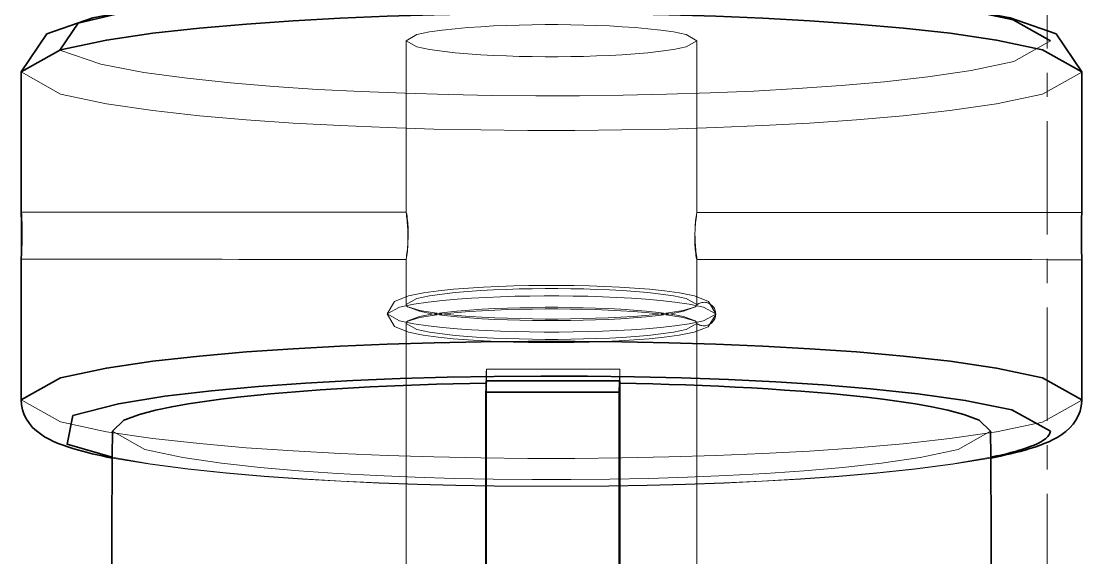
# Model space of a CAD drawing. Header units: millimetres. Extents: x 10 to 410, y 10 to 287.
# Drawn here: x 103.16 to 109.71, y 211.85 to 215.17 of the extents above; entities that cross this region are included whole.
import ezdxf

# ---------------------------------------------------------------- set-up
doc = ezdxf.new("R2010")
doc.units = ezdxf.units.MM
doc.linetypes.add('CENTER', pattern=[1.15, 0.7, -0.15, 0.15, -0.15])
doc.linetypes.add('DASHED', pattern=[0.75, 0.5, -0.25])
for name, color, linetype, lineweight in [('CENTER', 4, 'CENTER', 13), ('HIDDEN', 8, 'DASHED', 18), ('VISIBLE', 7, 'CONTINUOUS', 35)]:
    doc.layers.add(name, color=color, linetype=linetype, lineweight=lineweight)

msp = doc.modelspace()

# ---------------------------------------------------------------- linework, layer by layer
at = {"layer": 'CENTER'}
msp.add_line((109.5, 169), (109.5, 273), dxfattribs=at)
at = {"layer": 'HIDDEN'}
for points in [[(105.5414, 215.0475), (105.6078, 215.0849), (105.6855, 215.1014), (105.7642, 215.1128), (105.8432, 215.1216), (105.9225, 215.1285), (106.0018, 215.134), (106.0812, 215.1384), (106.1606, 215.1417), (106.2401, 215.1441), (106.3196, 215.1457), (106.3991, 215.1465), (106.4787, 215.1465), (106.5582, 215.1457), (106.6377, 215.1441), (106.7171, 215.1417), (106.7966, 215.1384), (106.876, 215.134), (106.9553, 215.1285), (107.0345, 215.1216), (107.1136, 215.1128), (107.1922, 215.1014), (107.27, 215.0849), (107.3364, 215.0475)], [(109.5194, 215.0463), (109.2936, 214.9197), (109.03, 214.8636), (108.7633, 214.8243), (108.4954, 214.7943), (108.2268, 214.7706), (107.9579, 214.7516), (107.6887, 214.7367), (107.4194, 214.7251), (107.1499, 214.7166), (106.8804, 214.7109), (106.6108, 214.7079), (106.3412, 214.7076), (106.0716, 214.7098), (105.8021, 214.7148), (105.5326, 214.7225), (105.2632, 214.7332), (104.994, 214.7471), (104.7249, 214.7649), (104.4563, 214.7872), (104.1882, 214.8153), (103.921, 214.8516), (103.6562, 214.9016), (103.4026, 214.99)], [(107.3363, 215.0471), (107.2696, 215.01), (107.1919, 214.9936), (107.1132, 214.9821), (107.0342, 214.9734), (106.955, 214.9664), (106.8757, 214.9609), (106.7963, 214.9566), (106.7169, 214.9533), (106.6374, 214.9509), (106.5579, 214.9493), (106.4784, 214.9485), (106.3989, 214.9485), (106.3194, 214.9493), (106.2399, 214.9509), (106.1605, 214.9533), (106.081, 214.9566), (106.0017, 214.961), (105.9224, 214.9665), (105.8432, 214.9734), (105.7641, 214.9822), (105.6855, 214.9937), (105.6077, 215.0101), (105.5414, 215.0475)], [(105.5414, 213.9867), (105.5414, 214.0328), (105.5414, 214.079), (105.5414, 214.1251), (105.5414, 214.1712), (105.5414, 214.2173), (105.5414, 214.2634), (105.5414, 214.3096), (105.5414, 214.3557), (105.5414, 214.4018), (105.5414, 214.4479), (105.5414, 214.4941), (105.5414, 214.5402), (105.5414, 214.5863), (105.5414, 214.6324), (105.5414, 214.6785), (105.5414, 214.7247), (105.5414, 214.7708), (105.5414, 214.8169), (105.5414, 214.863), (105.5414, 214.9091), (105.5414, 214.9553), (105.5414, 215.0014), (105.5414, 215.0475)], [(107.3364, 215.0475), (107.3364, 215.0475), (107.3364, 215.0475), (107.3364, 215.0475), (107.3364, 215.0474), (107.3364, 215.0474), (107.3364, 215.0474), (107.3364, 215.0474), (107.3364, 215.0474), (107.3364, 215.0474), (107.3364, 215.0473), (107.3363, 215.0473), (107.3363, 215.0473), (107.3363, 215.0473), (107.3363, 215.0473), (107.3363, 215.0473), (107.3363, 215.0473), (107.3363, 215.0472), (107.3363, 215.0472), (107.3363, 215.0472), (107.3363, 215.0472), (107.3363, 215.0472), (107.3363, 215.0472), (107.3363, 215.0471)], [(107.3364, 213.9867), (107.3364, 214.0328), (107.3364, 214.079), (107.3364, 214.1251), (107.3364, 214.1712), (107.3364, 214.2173), (107.3364, 214.2634), (107.3364, 214.3096), (107.3364, 214.3557), (107.3364, 214.4018), (107.3364, 214.4479), (107.3364, 214.4941), (107.3364, 214.5402), (107.3364, 214.5863), (107.3364, 214.6324), (107.3364, 214.6785), (107.3364, 214.7247), (107.3364, 214.7708), (107.3364, 214.8169), (107.3364, 214.863), (107.3364, 214.9091), (107.3364, 214.9553), (107.3364, 215.0014), (107.3364, 215.0475)], [(109.7134, 214.8533), (109.4701, 214.7179), (109.1863, 214.6579), (108.8993, 214.6161), (108.611, 214.5841), (108.3221, 214.5589), (108.0327, 214.5388), (107.743, 214.523), (107.4532, 214.5109), (107.1633, 214.5021), (106.8733, 214.4963), (106.5832, 214.4935), (106.2931, 214.4935), (106.0031, 214.4963), (105.713, 214.5021), (105.4231, 214.511), (105.1333, 214.5231), (104.8437, 214.5389), (104.5543, 214.559), (104.2653, 214.5842), (103.977, 214.6163), (103.69, 214.6582), (103.4064, 214.7182), (103.1643, 214.8546)], [(103.1644, 213.989), (103.2678, 213.9889), (103.3711, 213.9889), (103.4745, 213.9888), (103.5778, 213.9888), (103.6812, 213.9888), (103.7846, 213.9887), (103.8879, 213.9887), (103.9913, 213.9886), (104.0946, 213.9886), (104.198, 213.9885), (104.3013, 213.9885), (104.4047, 213.9885), (104.508, 213.9884), (104.6114, 213.9884), (104.7148, 213.9883), (104.8181, 213.9883), (104.9215, 213.9883), (105.0248, 213.9882), (105.1282, 213.9882), (105.2315, 213.9881), (105.3349, 213.9881), (105.4383, 213.988), (105.5416, 213.988)], [(105.5414, 213.9867), (105.5414, 213.9868), (105.5414, 213.9868), (105.5414, 213.9869), (105.5414, 213.987), (105.5414, 213.987), (105.5414, 213.9871), (105.5414, 213.9871), (105.5414, 213.9872), (105.5414, 213.9872), (105.5414, 213.9873), (105.5414, 213.9874), (105.5414, 213.9874), (105.5414, 213.9875), (105.5414, 213.9875), (105.5414, 213.9876), (105.5414, 213.9877), (105.5415, 213.9877), (105.5415, 213.9878), (105.5415, 213.9878), (105.5415, 213.9879), (105.5415, 213.9879), (105.5416, 213.988), (105.5416, 213.988)], [(105.5416, 213.988), (105.5446, 213.9758), (105.5467, 213.9632), (105.5484, 213.9507), (105.5498, 213.9381), (105.551, 213.9254), (105.552, 213.9128), (105.5528, 213.9001), (105.5533, 213.8875), (105.5537, 213.8748), (105.5538, 213.8621), (105.5538, 213.8494), (105.5535, 213.8367), (105.5531, 213.8241), (105.5526, 213.8114), (105.5518, 213.7987), (105.5509, 213.7861), (105.5499, 213.7734), (105.5487, 213.7608), (105.5473, 213.7482), (105.5459, 213.7356), (105.5443, 213.723), (105.5428, 213.7104), (105.5414, 213.6978)], [(105.5415, 213.6969), (105.5441, 213.7093), (105.546, 213.7218), (105.5476, 213.7343), (105.549, 213.7469), (105.5501, 213.7595), (105.551, 213.7721), (105.5518, 213.7848), (105.5523, 213.7974), (105.5526, 213.8101), (105.5527, 213.8227), (105.5527, 213.8354), (105.5525, 213.848), (105.5521, 213.8607), (105.5516, 213.8733), (105.5509, 213.8859), (105.55, 213.8986), (105.549, 213.9112), (105.5479, 213.9238), (105.5466, 213.9364), (105.5453, 213.949), (105.5439, 213.9615), (105.5425, 213.9741), (105.5414, 213.9867)], [(107.3361, 213.6962), (107.3331, 213.7085), (107.3311, 213.721), (107.3293, 213.7335), (107.3279, 213.7461), (107.3267, 213.7588), (107.3257, 213.7714), (107.325, 213.7841), (107.3244, 213.7967), (107.3241, 213.8094), (107.3239, 213.8221), (107.324, 213.8348), (107.3242, 213.8475), (107.3246, 213.8601), (107.3252, 213.8728), (107.3259, 213.8855), (107.3268, 213.8981), (107.3279, 213.9108), (107.3291, 213.9234), (107.3304, 213.936), (107.3319, 213.9486), (107.3334, 213.9612), (107.335, 213.9738), (107.3363, 213.9864)], [(107.3363, 213.9873), (107.3336, 213.9749), (107.3317, 213.9624), (107.3301, 213.9499), (107.3288, 213.9373), (107.3276, 213.9247), (107.3267, 213.9121), (107.326, 213.8994), (107.3255, 213.8868), (107.3251, 213.8742), (107.325, 213.8615), (107.325, 213.8488), (107.3253, 213.8362), (107.3256, 213.8235), (107.3262, 213.8109), (107.3269, 213.7983), (107.3277, 213.7856), (107.3287, 213.773), (107.3299, 213.7604), (107.3311, 213.7478), (107.3325, 213.7353), (107.3339, 213.7227), (107.3353, 213.7101), (107.3364, 213.6975)], [(107.3364, 213.9867), (107.3364, 213.9867), (107.3364, 213.9868), (107.3364, 213.9868), (107.3364, 213.9868), (107.3363, 213.9868), (107.3363, 213.9869), (107.3363, 213.9869), (107.3363, 213.9869), (107.3363, 213.987), (107.3363, 213.987), (107.3363, 213.987), (107.3363, 213.987), (107.3363, 213.9871), (107.3363, 213.9871), (107.3363, 213.9871), (107.3363, 213.9871), (107.3363, 213.9872), (107.3363, 213.9872), (107.3363, 213.9872), (107.3363, 213.9872), (107.3363, 213.9873), (107.3363, 213.9873), (107.3363, 213.9873)], [(107.3363, 213.9873), (107.4396, 213.9872), (107.543, 213.9872), (107.6463, 213.9872), (107.7497, 213.9871), (107.853, 213.9871), (107.9564, 213.987), (108.0598, 213.987), (108.1631, 213.987), (108.2665, 213.9869), (108.3698, 213.9869), (108.4732, 213.9868), (108.5765, 213.9868), (108.6799, 213.9867), (108.7832, 213.9867), (108.8866, 213.9867), (108.99, 213.9866), (109.0933, 213.9866), (109.1967, 213.9865), (109.3, 213.9865), (109.4034, 213.9865), (109.5067, 213.9864), (109.6101, 213.9864), (109.7134, 213.9863)], [(107.3363, 213.9864), (107.3363, 213.9864), (107.3363, 213.9864), (107.3363, 213.9864), (107.3363, 213.9865), (107.3363, 213.9865), (107.3363, 213.9865), (107.3363, 213.9865), (107.3363, 213.9865), (107.3363, 213.9865), (107.3363, 213.9865), (107.3363, 213.9866), (107.3363, 213.9866), (107.3363, 213.9866), (107.3364, 213.9866), (107.3364, 213.9866), (107.3364, 213.9866), (107.3364, 213.9866), (107.3364, 213.9866), (107.3364, 213.9867), (107.3364, 213.9867), (107.3364, 213.9867), (107.3364, 213.9867), (107.3364, 213.9867)], [(109.7133, 213.6953), (109.7124, 213.7062), (109.7119, 213.7172), (109.7114, 213.7283), (109.711, 213.7393), (109.7107, 213.7503), (109.7104, 213.7613), (109.7101, 213.7724), (109.71, 213.7834), (109.7098, 213.7944), (109.7097, 213.8054), (109.7097, 213.8165), (109.7097, 213.8275), (109.7097, 213.8385), (109.7098, 213.8496), (109.7099, 213.8606), (109.71, 213.8716), (109.7102, 213.8826), (109.7104, 213.8937), (109.7107, 213.9047), (109.711, 213.9157), (109.7113, 213.9267), (109.7116, 213.9378), (109.712, 213.9488)], [(103.1643, 213.6979), (103.1644, 213.6995), (103.1645, 213.7012), (103.1646, 213.7028), (103.1646, 213.7044), (103.1647, 213.706), (103.1648, 213.7077), (103.1648, 213.7093), (103.1649, 213.7109), (103.165, 213.7126), (103.165, 213.7142), (103.1651, 213.7158), (103.1651, 213.7175), (103.1652, 213.7191), (103.1653, 213.7207), (103.1653, 213.7224), (103.1654, 213.724), (103.1654, 213.7256), (103.1655, 213.7273), (103.1655, 213.7289), (103.1656, 213.7305), (103.1656, 213.7322), (103.1657, 213.7338), (103.1657, 213.7354)], [(103.1643, 213.6979), (103.2677, 213.6978), (103.371, 213.6978), (103.4744, 213.6978), (103.5777, 213.6977), (103.6811, 213.6977), (103.7844, 213.6976), (103.8878, 213.6976), (103.9911, 213.6976), (104.0945, 213.6975), (104.1979, 213.6975), (104.3012, 213.6974), (104.4046, 213.6974), (104.5079, 213.6973), (104.6113, 213.6973), (104.7146, 213.6973), (104.818, 213.6972), (104.9214, 213.6972), (105.0247, 213.6971), (105.1281, 213.6971), (105.2314, 213.6971), (105.3348, 213.697), (105.4381, 213.697), (105.5415, 213.6969)], [(105.5414, 213.6978), (105.5414, 213.6978), (105.5414, 213.6978), (105.5414, 213.6978), (105.5414, 213.6978), (105.5414, 213.6978), (105.5414, 213.6977), (105.5414, 213.6977), (105.5414, 213.6977), (105.5414, 213.6977), (105.5414, 213.6977), (105.5414, 213.6977), (105.5414, 213.6977), (105.5414, 213.6976), (105.5414, 213.6976), (105.5414, 213.6976), (105.5414, 213.6976), (105.5414, 213.6976), (105.5414, 213.6976), (105.5414, 213.6976), (105.5414, 213.6975), (105.5414, 213.6975), (105.5414, 213.6975), (105.5414, 213.6975)], [(105.5414, 213.6975), (105.5414, 213.6975), (105.5414, 213.6974), (105.5414, 213.6974), (105.5414, 213.6974), (105.5414, 213.6974), (105.5414, 213.6973), (105.5414, 213.6973), (105.5414, 213.6973), (105.5414, 213.6973), (105.5414, 213.6972), (105.5414, 213.6972), (105.5414, 213.6972), (105.5414, 213.6972), (105.5414, 213.6971), (105.5414, 213.6971), (105.5414, 213.6971), (105.5414, 213.6971), (105.5414, 213.697), (105.5414, 213.697), (105.5414, 213.697), (105.5415, 213.697), (105.5415, 213.6969), (105.5415, 213.6969)], [(105.5414, 213.4178), (105.5414, 213.43), (105.5414, 213.4421), (105.5414, 213.4543), (105.5414, 213.4665), (105.5414, 213.4786), (105.5414, 213.4908), (105.5414, 213.5029), (105.5414, 213.5151), (105.5414, 213.5273), (105.5414, 213.5394), (105.5414, 213.5516), (105.5414, 213.5637), (105.5414, 213.5759), (105.5414, 213.5881), (105.5414, 213.6002), (105.5414, 213.6124), (105.5414, 213.6245), (105.5414, 213.6367), (105.5414, 213.6489), (105.5414, 213.661), (105.5414, 213.6732), (105.5414, 213.6853), (105.5414, 213.6975)], [(107.3363, 213.6971), (107.3363, 213.6971), (107.3363, 213.697), (107.3363, 213.697), (107.3363, 213.6969), (107.3363, 213.6969), (107.3363, 213.6969), (107.3363, 213.6968), (107.3363, 213.6968), (107.3363, 213.6967), (107.3363, 213.6967), (107.3363, 213.6966), (107.3363, 213.6966), (107.3363, 213.6966), (107.3363, 213.6965), (107.3363, 213.6965), (107.3363, 213.6964), (107.3363, 213.6964), (107.3363, 213.6964), (107.3362, 213.6963), (107.3362, 213.6963), (107.3362, 213.6963), (107.3362, 213.6962), (107.3361, 213.6962)], [(107.3361, 213.6962), (107.4395, 213.6962), (107.5429, 213.6961), (107.6462, 213.6961), (107.7496, 213.696), (107.8529, 213.696), (107.9563, 213.696), (108.0596, 213.6959), (108.163, 213.6959), (108.2663, 213.6958), (108.3697, 213.6958), (108.4731, 213.6958), (108.5764, 213.6957), (108.6798, 213.6957), (108.7831, 213.6956), (108.8865, 213.6956), (108.9898, 213.6955), (109.0932, 213.6955), (109.1966, 213.6955), (109.2999, 213.6954), (109.4033, 213.6954), (109.5066, 213.6953), (109.61, 213.6953), (109.7133, 213.6953)], [(107.3364, 213.6975), (107.3364, 213.6975), (107.3364, 213.6975), (107.3364, 213.6974), (107.3364, 213.6974), (107.3364, 213.6974), (107.3364, 213.6974), (107.3364, 213.6974), (107.3364, 213.6974), (107.3364, 213.6973), (107.3364, 213.6973), (107.3364, 213.6973), (107.3363, 213.6973), (107.3363, 213.6973), (107.3363, 213.6973), (107.3363, 213.6972), (107.3363, 213.6972), (107.3363, 213.6972), (107.3363, 213.6972), (107.3363, 213.6972), (107.3363, 213.6972), (107.3363, 213.6971), (107.3363, 213.6971), (107.3363, 213.6971)], [(107.3364, 213.4178), (107.3364, 213.43), (107.3364, 213.4421), (107.3364, 213.4543), (107.3364, 213.4665), (107.3364, 213.4786), (107.3364, 213.4908), (107.3364, 213.5029), (107.3364, 213.5151), (107.3364, 213.5273), (107.3364, 213.5394), (107.3364, 213.5516), (107.3364, 213.5637), (107.3364, 213.5759), (107.3364, 213.5881), (107.3364, 213.6002), (107.3364, 213.6124), (107.3364, 213.6245), (107.3364, 213.6367), (107.3364, 213.6489), (107.3364, 213.661), (107.3364, 213.6732), (107.3364, 213.6853), (107.3364, 213.6975)], [(105.425, 213.36), (105.4698, 213.4374), (105.5563, 213.4715), (105.6477, 213.49), (105.7401, 213.5028), (105.8329, 213.5125), (105.926, 213.52), (106.0191, 213.5258), (106.1123, 213.5302), (106.2056, 213.5334), (106.2989, 213.5355), (106.3922, 213.5365), (106.4855, 213.5365), (106.5789, 213.5355), (106.6722, 213.5334), (106.7654, 213.5302), (106.8586, 213.5258), (106.9518, 213.52), (107.0448, 213.5125), (107.1376, 213.5028), (107.2301, 213.49), (107.3215, 213.4715), (107.4079, 213.4374), (107.4528, 213.36)], [(105.5414, 213.4178), (105.6078, 213.4552), (105.6855, 213.4717), (105.7642, 213.4832), (105.8432, 213.4919), (105.9225, 213.4988), (106.0018, 213.5043), (106.0812, 213.5087), (106.1606, 213.512), (106.2401, 213.5144), (106.3196, 213.516), (106.3991, 213.5168), (106.4787, 213.5168), (106.5582, 213.516), (106.6377, 213.5144), (106.7171, 213.512), (106.7966, 213.5087), (106.876, 213.5043), (106.9553, 213.4988), (107.0345, 213.4919), (107.1136, 213.4831), (107.1922, 213.4717), (107.27, 213.4552), (107.3364, 213.4178)], [(105.425, 213.36), (105.5, 213.4022), (105.5878, 213.4208), (105.6767, 213.4338), (105.766, 213.4437), (105.8555, 213.4515), (105.9451, 213.4577), (106.0348, 213.4626), (106.1245, 213.4664), (106.2143, 213.4691), (106.3041, 213.4709), (106.394, 213.4718), (106.4838, 213.4718), (106.5736, 213.4709), (106.6635, 213.4691), (106.7532, 213.4664), (106.843, 213.4626), (106.9327, 213.4577), (107.0223, 213.4515), (107.1118, 213.4437), (107.2011, 213.4338), (107.29, 213.4208), (107.3778, 213.4022), (107.4528, 213.36)], [(105.5513, 213.4031), (105.5507, 213.4036), (105.55, 213.4041), (105.5494, 213.4046), (105.5488, 213.4051), (105.5482, 213.4056), (105.5476, 213.4062), (105.547, 213.4067), (105.5465, 213.4073), (105.5459, 213.4079), (105.5454, 213.4085), (105.5449, 213.4091), (105.5444, 213.4097), (105.5439, 213.4104), (105.5435, 213.411), (105.5431, 213.4117), (105.5427, 213.4124), (105.5424, 213.4132), (105.5421, 213.4139), (105.5419, 213.4147), (105.5417, 213.4154), (105.5415, 213.4162), (105.5414, 213.417), (105.5414, 213.4178)], [(107.3271, 213.4036), (107.2526, 213.3819), (107.176, 213.3688), (107.0988, 213.3591), (107.0215, 213.3514), (106.944, 213.3452), (106.8663, 213.3403), (106.7887, 213.3363), (106.711, 213.3333), (106.6333, 213.3311), (106.5555, 213.3296), (106.4778, 213.3289), (106.4, 213.3289), (106.3222, 213.3296), (106.2445, 213.3311), (106.1668, 213.3333), (106.0891, 213.3363), (106.0114, 213.3403), (105.9338, 213.3452), (105.8563, 213.3514), (105.7789, 213.3591), (105.7018, 213.3688), (105.6251, 213.3819), (105.5507, 213.4036)], [(105.5507, 213.4036), (105.5507, 213.4036), (105.5507, 213.4035), (105.5507, 213.4035), (105.5508, 213.4035), (105.5508, 213.4035), (105.5508, 213.4035), (105.5509, 213.4035), (105.5509, 213.4034), (105.5509, 213.4034), (105.5509, 213.4034), (105.551, 213.4034), (105.551, 213.4034), (105.551, 213.4033), (105.551, 213.4033), (105.5511, 213.4033), (105.5511, 213.4033), (105.5511, 213.4033), (105.5512, 213.4032), (105.5512, 213.4032), (105.5512, 213.4032), (105.5512, 213.4032), (105.5513, 213.4032), (105.5513, 213.4031)], [(105.5507, 213.3163), (105.6251, 213.338), (105.7018, 213.3511), (105.7789, 213.3608), (105.8563, 213.3685), (105.9338, 213.3747), (106.0114, 213.3796), (106.0891, 213.3836), (106.1668, 213.3866), (106.2445, 213.3888), (106.3222, 213.3903), (106.4, 213.391), (106.4778, 213.391), (106.5555, 213.3903), (106.6333, 213.3888), (106.711, 213.3866), (106.7887, 213.3836), (106.8663, 213.3796), (106.9439, 213.3747), (107.0215, 213.3685), (107.0988, 213.3608), (107.176, 213.3511), (107.2526, 213.338), (107.3271, 213.3163)], [(107.3265, 213.4031), (107.2537, 213.3763), (107.1773, 213.3615), (107.1001, 213.3508), (107.0226, 213.3425), (106.945, 213.336), (106.8672, 213.3307), (106.7894, 213.3266), (106.7115, 213.3234), (106.6337, 213.3211), (106.5558, 213.3196), (106.4778, 213.3188), (106.3999, 213.3188), (106.322, 213.3196), (106.2441, 213.3211), (106.1662, 213.3234), (106.0884, 213.3266), (106.0105, 213.3307), (105.9328, 213.336), (105.8552, 213.3425), (105.7777, 213.3508), (105.7005, 213.3615), (105.624, 213.3763), (105.5513, 213.4031)], [(105.5513, 213.3168), (105.624, 213.3436), (105.7005, 213.3584), (105.7777, 213.3691), (105.8552, 213.3774), (105.9328, 213.3839), (106.0105, 213.3892), (106.0884, 213.3933), (106.1662, 213.3965), (106.2441, 213.3988), (106.322, 213.4003), (106.3999, 213.4011), (106.4778, 213.4011), (106.5558, 213.4003), (106.6337, 213.3988), (106.7115, 213.3965), (106.7894, 213.3933), (106.8672, 213.3892), (106.945, 213.3839), (107.0226, 213.3774), (107.1001, 213.3691), (107.1773, 213.3584), (107.2537, 213.3436), (107.3265, 213.3168)], [(107.3363, 213.4174), (107.3363, 213.4167), (107.3362, 213.4159), (107.336, 213.4151), (107.3358, 213.4144), (107.3356, 213.4136), (107.3353, 213.4129), (107.3349, 213.4122), (107.3345, 213.4115), (107.3341, 213.4109), (107.3337, 213.4102), (107.3332, 213.4096), (107.3328, 213.409), (107.3323, 213.4084), (107.3317, 213.4078), (107.3312, 213.4072), (107.3306, 213.4067), (107.3301, 213.4061), (107.3295, 213.4056), (107.3289, 213.4051), (107.3283, 213.4046), (107.3277, 213.4041), (107.3271, 213.4036), (107.3265, 213.4031)], [(107.3265, 213.4031), (107.3265, 213.4032), (107.3265, 213.4032), (107.3265, 213.4032), (107.3266, 213.4032), (107.3266, 213.4032), (107.3266, 213.4033), (107.3266, 213.4033), (107.3267, 213.4033), (107.3267, 213.4033), (107.3267, 213.4033), (107.3268, 213.4034), (107.3268, 213.4034), (107.3268, 213.4034), (107.3268, 213.4034), (107.3269, 213.4034), (107.3269, 213.4035), (107.3269, 213.4035), (107.327, 213.4035), (107.327, 213.4035), (107.327, 213.4035), (107.327, 213.4035), (107.3271, 213.4036), (107.3271, 213.4036)], [(107.4528, 213.3595), (107.4524, 213.3665), (107.4514, 213.3734), (107.4497, 213.3802), (107.4474, 213.3868), (107.4445, 213.3931), (107.4409, 213.3991), (107.4368, 213.4048), (107.4321, 213.41), (107.427, 213.4148), (107.4215, 213.419), (107.4155, 213.4227), (107.4093, 213.4258), (107.4027, 213.4283), (107.396, 213.4301), (107.3891, 213.4313), (107.3821, 213.4319), (107.3752, 213.4317), (107.3682, 213.4309), (107.3614, 213.4295), (107.3547, 213.4274), (107.3483, 213.4247), (107.3421, 213.4213), (107.3363, 213.4174)], [(107.3364, 213.4178), (107.3364, 213.4178), (107.3364, 213.4178), (107.3364, 213.4178), (107.3364, 213.4177), (107.3364, 213.4177), (107.3364, 213.4177), (107.3364, 213.4177), (107.3364, 213.4177), (107.3364, 213.4177), (107.3364, 213.4177), (107.3363, 213.4176), (107.3363, 213.4176), (107.3363, 213.4176), (107.3363, 213.4176), (107.3363, 213.4176), (107.3363, 213.4176), (107.3363, 213.4175), (107.3363, 213.4175), (107.3363, 213.4175), (107.3363, 213.4175), (107.3363, 213.4175), (107.3363, 213.4175), (107.3363, 213.4174)], [(107.4528, 213.3595), (107.3774, 213.3176), (107.2896, 213.299), (107.2007, 213.2861), (107.1114, 213.2762), (107.022, 213.2684), (106.9324, 213.2622), (106.8427, 213.2573), (106.7529, 213.2535), (106.6632, 213.2508), (106.5734, 213.249), (106.4836, 213.2481), (106.3937, 213.2481), (106.3039, 213.249), (106.2141, 213.2508), (106.1244, 213.2535), (106.0346, 213.2573), (105.9449, 213.2622), (105.8554, 213.2684), (105.7659, 213.2762), (105.6766, 213.2861), (105.5878, 213.2991), (105.4999, 213.3177), (105.425, 213.36)], [(105.425, 213.36), (105.4697, 213.2826), (105.556, 213.2485), (105.6473, 213.23), (105.7396, 213.2171), (105.8323, 213.2074), (105.9252, 213.1999), (106.0183, 213.1941), (106.1114, 213.1897), (106.2045, 213.1865), (106.2977, 213.1844), (106.3909, 213.1834), (106.4841, 213.1834), (106.5773, 213.1844), (106.6705, 213.1864), (106.7636, 213.1896), (106.8567, 213.194), (106.9497, 213.1997), (107.0426, 213.2072), (107.1353, 213.2168), (107.2277, 213.2295), (107.319, 213.2478), (107.4057, 213.2811), (107.4527, 213.3572)], [(105.5414, 213.3021), (105.5414, 213.3029), (105.5415, 213.3037), (105.5417, 213.3045), (105.5419, 213.3052), (105.5421, 213.306), (105.5424, 213.3067), (105.5427, 213.3075), (105.5431, 213.3082), (105.5435, 213.3089), (105.5439, 213.3095), (105.5444, 213.3102), (105.5449, 213.3108), (105.5454, 213.3114), (105.5459, 213.312), (105.5465, 213.3126), (105.547, 213.3132), (105.5476, 213.3137), (105.5482, 213.3143), (105.5488, 213.3148), (105.5494, 213.3153), (105.55, 213.3158), (105.5507, 213.3163), (105.5513, 213.3168)], [(105.5513, 213.3168), (105.5513, 213.3167), (105.5512, 213.3167), (105.5512, 213.3167), (105.5512, 213.3167), (105.5512, 213.3167), (105.5511, 213.3166), (105.5511, 213.3166), (105.5511, 213.3166), (105.551, 213.3166), (105.551, 213.3166), (105.551, 213.3165), (105.551, 213.3165), (105.5509, 213.3165), (105.5509, 213.3165), (105.5509, 213.3165), (105.5509, 213.3165), (105.5508, 213.3164), (105.5508, 213.3164), (105.5508, 213.3164), (105.5507, 213.3164), (105.5507, 213.3164), (105.5507, 213.3163), (105.5507, 213.3163)], [(107.3265, 213.3168), (107.3271, 213.3163), (107.3277, 213.3158), (107.3283, 213.3153), (107.329, 213.3148), (107.3296, 213.3143), (107.3301, 213.3137), (107.3307, 213.3132), (107.3313, 213.3126), (107.3318, 213.312), (107.3324, 213.3114), (107.3329, 213.3108), (107.3334, 213.3102), (107.3338, 213.3095), (107.3343, 213.3089), (107.3347, 213.3082), (107.335, 213.3075), (107.3354, 213.3067), (107.3357, 213.306), (107.3359, 213.3052), (107.3361, 213.3045), (107.3362, 213.3037), (107.3363, 213.3029), (107.3364, 213.3021)], [(107.3271, 213.3163), (107.3271, 213.3163), (107.327, 213.3164), (107.327, 213.3164), (107.327, 213.3164), (107.327, 213.3164), (107.3269, 213.3164), (107.3269, 213.3165), (107.3269, 213.3165), (107.3268, 213.3165), (107.3268, 213.3165), (107.3268, 213.3165), (107.3268, 213.3165), (107.3267, 213.3166), (107.3267, 213.3166), (107.3267, 213.3166), (107.3266, 213.3166), (107.3266, 213.3166), (107.3266, 213.3167), (107.3266, 213.3167), (107.3265, 213.3167), (107.3265, 213.3167), (107.3265, 213.3167), (107.3265, 213.3168)], [(107.3363, 213.3017), (107.3421, 213.2979), (107.3481, 213.2946), (107.3544, 213.2919), (107.361, 213.2898), (107.3677, 213.2883), (107.3745, 213.2875), (107.3814, 213.2873), (107.3883, 213.2877), (107.3951, 213.2888), (107.4017, 213.2905), (107.4082, 213.2929), (107.4144, 213.2958), (107.4203, 213.2994), (107.4259, 213.3034), (107.431, 213.308), (107.4357, 213.313), (107.4399, 213.3185), (107.4436, 213.3243), (107.4466, 213.3305), (107.4491, 213.3369), (107.451, 213.3435), (107.4522, 213.3503), (107.4527, 213.3572)], [(107.4527, 213.3572), (107.4527, 213.3573), (107.4527, 213.3574), (107.4527, 213.3575), (107.4527, 213.3577), (107.4528, 213.3578), (107.4528, 213.3579), (107.4528, 213.358), (107.4528, 213.3581), (107.4528, 213.3583), (107.4528, 213.3584), (107.4528, 213.3585), (107.4528, 213.3586), (107.4528, 213.3587), (107.4528, 213.3589), (107.4528, 213.359), (107.4528, 213.3591), (107.4528, 213.3592), (107.4528, 213.3593), (107.4528, 213.3595), (107.4528, 213.3596), (107.4528, 213.3597), (107.4528, 213.3598), (107.4528, 213.36)], [(107.4527, 213.3572), (107.4527, 213.3573), (107.4527, 213.3574), (107.4527, 213.3575), (107.4527, 213.3576), (107.4528, 213.3577), (107.4528, 213.3578), (107.4528, 213.3579), (107.4528, 213.358), (107.4528, 213.3581), (107.4528, 213.3582), (107.4528, 213.3583), (107.4528, 213.3584), (107.4528, 213.3585), (107.4528, 213.3586), (107.4528, 213.3587), (107.4528, 213.3588), (107.4528, 213.3589), (107.4528, 213.359), (107.4528, 213.3591), (107.4528, 213.3592), (107.4528, 213.3593), (107.4528, 213.3594), (107.4528, 213.3595)], [(107.4528, 213.36), (107.4528, 213.3599), (107.4528, 213.3599), (107.4528, 213.3599), (107.4528, 213.3599), (107.4528, 213.3599), (107.4528, 213.3598), (107.4528, 213.3598), (107.4528, 213.3598), (107.4528, 213.3598), (107.4528, 213.3598), (107.4528, 213.3598), (107.4528, 213.3597), (107.4528, 213.3597), (107.4528, 213.3597), (107.4528, 213.3597), (107.4528, 213.3597), (107.4528, 213.3597), (107.4528, 213.3596), (107.4528, 213.3596), (107.4528, 213.3596), (107.4528, 213.3596), (107.4528, 213.3596), (107.4528, 213.3595)], [(107.3363, 213.3017), (107.2696, 213.2646), (107.1919, 213.2482), (107.1132, 213.2367), (107.0342, 213.2279), (106.955, 213.221), (106.8757, 213.2155), (106.7963, 213.2112), (106.7169, 213.2079), (106.6374, 213.2055), (106.5579, 213.2039), (106.4784, 213.2031), (106.3989, 213.2031), (106.3194, 213.2039), (106.2399, 213.2055), (106.1605, 213.2079), (106.081, 213.2112), (106.0017, 213.2156), (105.9224, 213.2211), (105.8432, 213.228), (105.7641, 213.2368), (105.6855, 213.2482), (105.6077, 213.2647), (105.5414, 213.3021)], [(105.5414, 211.4892), (105.5414, 211.568), (105.5414, 211.6468), (105.5414, 211.7256), (105.5414, 211.8045), (105.5414, 211.8833), (105.5414, 211.9621), (105.5414, 212.0409), (105.5414, 212.1198), (105.5414, 212.1986), (105.5414, 212.2774), (105.5414, 212.3562), (105.5414, 212.435), (105.5414, 212.5139), (105.5414, 212.5927), (105.5414, 212.6715), (105.5414, 212.7503), (105.5414, 212.8292), (105.5414, 212.908), (105.5414, 212.9868), (105.5414, 213.0656), (105.5414, 213.1444), (105.5414, 213.2233), (105.5414, 213.3021)], [(107.3364, 213.3021), (107.3364, 213.3021), (107.3364, 213.3021), (107.3364, 213.302), (107.3364, 213.302), (107.3364, 213.302), (107.3364, 213.302), (107.3364, 213.302), (107.3364, 213.302), (107.3364, 213.302), (107.3364, 213.3019), (107.3363, 213.3019), (107.3363, 213.3019), (107.3363, 213.3019), (107.3363, 213.3019), (107.3363, 213.3019), (107.3363, 213.3018), (107.3363, 213.3018), (107.3363, 213.3018), (107.3363, 213.3018), (107.3363, 213.3018), (107.3363, 213.3018), (107.3363, 213.3017), (107.3363, 213.3017)], [(107.3364, 211.4892), (107.3364, 211.568), (107.3364, 211.6468), (107.3364, 211.7256), (107.3364, 211.8045), (107.3364, 211.8833), (107.3364, 211.9621), (107.3364, 212.0409), (107.3364, 212.1198), (107.3364, 212.1986), (107.3364, 212.2774), (107.3364, 212.3562), (107.3364, 212.435), (107.3364, 212.5139), (107.3364, 212.5927), (107.3364, 212.6715), (107.3364, 212.7503), (107.3364, 212.8292), (107.3364, 212.908), (107.3364, 212.9868), (107.3364, 213.0656), (107.3364, 213.1444), (107.3364, 213.2233), (107.3364, 213.3021)], [(106.0368, 213.0198), (106.0366, 213.0137), (106.0364, 213.0075), (106.0362, 213.0013), (106.036, 212.9952), (106.0358, 212.989), (106.0356, 212.9828), (106.0353, 212.9766), (106.0351, 212.9705), (106.0349, 212.9643), (106.0347, 212.9581), (106.0345, 212.952), (106.0343, 212.9458), (106.0341, 212.9396), (106.0339, 212.9334), (106.0337, 212.9273), (106.0335, 212.9211), (106.0333, 212.9149), (106.0331, 212.9088), (106.0329, 212.9026), (106.0327, 212.8964), (106.0325, 212.8903), (106.0323, 212.8841), (106.0321, 212.8779)], [(106.0368, 212.9475), (106.0368, 212.9507), (106.0368, 212.9538), (106.0368, 212.957), (106.0368, 212.9601), (106.0368, 212.9632), (106.0368, 212.9664), (106.0368, 212.9695), (106.0368, 212.9727), (106.0368, 212.9758), (106.0368, 212.979), (106.0368, 212.9821), (106.0368, 212.9853), (106.0368, 212.9884), (106.0368, 212.9915), (106.0368, 212.9947), (106.0368, 212.9978), (106.0368, 213.001), (106.0368, 213.0041), (106.0368, 213.0073), (106.0368, 213.0104), (106.0368, 213.0136), (106.0368, 213.0167), (106.0368, 213.0198)], [(106.0368, 213.0198), (106.0726, 213.0198), (106.1085, 213.0198), (106.1443, 213.0198), (106.1802, 213.0198), (106.2161, 213.0198), (106.2519, 213.0198), (106.2878, 213.0197), (106.3236, 213.0197), (106.3595, 213.0197), (106.3953, 213.0197), (106.4312, 213.0197), (106.4671, 213.0197), (106.5029, 213.0197), (106.5388, 213.0196), (106.5746, 213.0196), (106.6105, 213.0196), (106.6463, 213.0196), (106.6822, 213.0196), (106.718, 213.0196), (106.7539, 213.0196), (106.7898, 213.0195), (106.8256, 213.0195), (106.8615, 213.0195)], [(106.8615, 213.0195), (106.8614, 213.0164), (106.8613, 213.0132), (106.8612, 213.0101), (106.8611, 213.0069), (106.861, 213.0038), (106.8609, 213.0006), (106.8607, 212.9975), (106.8606, 212.9944), (106.8605, 212.9912), (106.8604, 212.9881), (106.8603, 212.9849), (106.8602, 212.9818), (106.8601, 212.9786), (106.86, 212.9755), (106.8599, 212.9723), (106.8598, 212.9692), (106.8597, 212.9661), (106.8596, 212.9629), (106.8595, 212.9598), (106.8594, 212.9566), (106.8593, 212.9535), (106.8592, 212.9503), (106.8591, 212.9472)], [(106.8615, 212.9472), (106.8615, 212.9503), (106.8615, 212.9535), (106.8615, 212.9566), (106.8615, 212.9598), (106.8615, 212.9629), (106.8615, 212.9661), (106.8615, 212.9692), (106.8615, 212.9723), (106.8615, 212.9755), (106.8615, 212.9786), (106.8615, 212.9818), (106.8615, 212.9849), (106.8615, 212.9881), (106.8615, 212.9912), (106.8615, 212.9944), (106.8615, 212.9975), (106.8615, 213.0006), (106.8615, 213.0038), (106.8615, 213.0069), (106.8615, 213.0101), (106.8615, 213.0132), (106.8615, 213.0164), (106.8615, 213.0195)], [(106.0321, 209.1894), (106.0321, 209.3498), (106.0321, 209.5101), (106.0321, 209.6705), (106.0321, 209.8309), (106.0321, 209.9913), (106.0321, 210.1516), (106.0321, 210.312), (106.0321, 210.4724), (106.0321, 210.6327), (106.0321, 210.7931), (106.0321, 210.9535), (106.0321, 211.1138), (106.0321, 211.2742), (106.0321, 211.4346), (106.0321, 211.595), (106.0321, 211.7553), (106.0321, 211.9157), (106.0321, 212.0761), (106.0321, 212.2364), (106.0321, 212.3968), (106.0321, 212.5572), (106.0321, 212.7175), (106.0321, 212.8779)], [(106.0321, 212.8779), (106.0323, 212.8779), (106.0325, 212.8779), (106.0326, 212.8779), (106.0328, 212.8779), (106.033, 212.8779), (106.0332, 212.8779), (106.0334, 212.8779), (106.0336, 212.8779), (106.0337, 212.8779), (106.0339, 212.8779), (106.0341, 212.8779), (106.0343, 212.8779), (106.0345, 212.8779), (106.0346, 212.8779), (106.0348, 212.8779), (106.035, 212.8779), (106.0352, 212.8779), (106.0354, 212.8779), (106.0356, 212.8779), (106.0357, 212.8779), (106.0359, 212.8779), (106.0361, 212.8779), (106.0363, 212.8779)], [(109.7134, 212.8283), (109.4701, 212.6928), (109.1863, 212.6329), (108.8993, 212.591), (108.611, 212.559), (108.3221, 212.5338), (108.0327, 212.5138), (107.743, 212.498), (107.4532, 212.4858), (107.1633, 212.477), (106.8733, 212.4713), (106.5832, 212.4684), (106.2931, 212.4684), (106.0031, 212.4713), (105.713, 212.4771), (105.4231, 212.4859), (105.1333, 212.498), (104.8437, 212.5139), (104.5543, 212.5339), (104.2653, 212.5592), (103.977, 212.5912), (103.69, 212.6331), (103.4064, 212.6932), (103.1643, 212.8296)], [(109.1507, 212.6369), (108.9503, 212.5238), (108.7153, 212.474), (108.4775, 212.4393), (108.2387, 212.4128), (107.9994, 212.3919), (107.7597, 212.3752), (107.5197, 212.3621), (107.2796, 212.3521), (107.0395, 212.3448), (106.7992, 212.34), (106.559, 212.3376), (106.3187, 212.3376), (106.0784, 212.34), (105.8382, 212.3448), (105.598, 212.3521), (105.3579, 212.3621), (105.118, 212.3752), (104.8783, 212.3919), (104.6389, 212.4128), (104.4001, 212.4393), (104.1624, 212.474), (103.9274, 212.5238), (103.727, 212.6369)], [(109.1515, 212.4755), (108.9183, 212.4349), (108.6837, 212.4038), (108.4483, 212.3789), (108.2125, 212.3586), (107.9764, 212.342), (107.7401, 212.3285), (107.5037, 212.3176), (107.2672, 212.3091), (107.0305, 212.303), (106.7939, 212.2989), (106.5572, 212.2969), (106.3205, 212.2969), (106.0839, 212.2989), (105.8472, 212.303), (105.6106, 212.3091), (105.3741, 212.3176), (105.1376, 212.3285), (104.9013, 212.342), (104.6652, 212.3586), (104.4294, 212.3789), (104.1941, 212.4038), (103.9594, 212.4349), (103.7263, 212.4755)], [(109.1515, 212.4705), (108.9181, 212.4316), (108.6834, 212.4013), (108.448, 212.3769), (108.2122, 212.3569), (107.9762, 212.3404), (107.7399, 212.327), (107.5035, 212.3162), (107.267, 212.3079), (107.0304, 212.3017), (106.7938, 212.2977), (106.5572, 212.2957), (106.3206, 212.2957), (106.0839, 212.2977), (105.8473, 212.3017), (105.6107, 212.3079), (105.3742, 212.3162), (105.1378, 212.327), (104.9016, 212.3404), (104.6655, 212.3569), (104.4297, 212.3769), (104.1943, 212.4013), (103.9596, 212.4316), (103.7263, 212.4705)]]:
    msp.add_lwpolyline(points, dxfattribs=at)
at = {"layer": 'VISIBLE'}
for points in [[(103.1643, 214.8546), (103.3234, 215.0907), (103.6057, 215.188), (103.8998, 215.2437), (104.1967, 215.2832), (104.4946, 215.3133), (104.7931, 215.3366), (105.092, 215.3548), (105.3911, 215.3687), (105.6904, 215.3787), (105.9897, 215.3852), (106.2892, 215.3884), (106.5886, 215.3884), (106.888, 215.3852), (107.1874, 215.3787), (107.4867, 215.3687), (107.7858, 215.3548), (108.0847, 215.3366), (108.3832, 215.3133), (108.6811, 215.2832), (108.9779, 215.2437), (109.2721, 215.188), (109.5543, 215.0907), (109.7134, 214.8546)], [(103.4026, 214.99), (103.5169, 215.1552), (103.7852, 215.2202), (104.0579, 215.2633), (104.3322, 215.2956), (104.6073, 215.321), (104.8828, 215.341), (105.1585, 215.3568), (105.4344, 215.369), (105.7104, 215.3779), (105.9864, 215.3839), (106.2624, 215.387), (106.5385, 215.3874), (106.8147, 215.3851), (107.0908, 215.3799), (107.3669, 215.3718), (107.6429, 215.3605), (107.9189, 215.3458), (108.1946, 215.3269), (108.4701, 215.3032), (108.745, 215.273), (109.0187, 215.2334), (109.2893, 215.1765), (109.5194, 215.0463)], [(103.1643, 214.8546), (103.4065, 214.9911), (103.6902, 215.0511), (103.9773, 215.0931), (104.2656, 215.1251), (104.5547, 215.1503), (104.8441, 215.1704), (105.1338, 215.1862), (105.4237, 215.1983), (105.7137, 215.2072), (106.0038, 215.213), (106.2939, 215.2158), (106.584, 215.2158), (106.8741, 215.2129), (107.1642, 215.2072), (107.4542, 215.1983), (107.7441, 215.1862), (108.0338, 215.1704), (108.3232, 215.1503), (108.6122, 215.1251), (108.9006, 215.093), (109.1876, 215.0511), (109.4713, 214.9911), (109.7134, 214.8546)], [(103.1643, 213.9863), (103.1643, 214.024), (103.1643, 214.0618), (103.1643, 214.0995), (103.1643, 214.1373), (103.1643, 214.175), (103.1643, 214.2128), (103.1643, 214.2506), (103.1643, 214.2883), (103.1643, 214.3261), (103.1643, 214.3638), (103.1643, 214.4016), (103.1643, 214.4393), (103.1643, 214.4771), (103.1643, 214.5148), (103.1643, 214.5526), (103.1643, 214.5904), (103.1643, 214.6281), (103.1643, 214.6659), (103.1643, 214.7036), (103.1643, 214.7414), (103.1643, 214.7791), (103.1643, 214.8169), (103.1643, 214.8546)], [(109.7134, 214.8546), (109.7134, 214.8546), (109.7134, 214.8545), (109.7134, 214.8545), (109.7134, 214.8544), (109.7134, 214.8544), (109.7134, 214.8543), (109.7134, 214.8542), (109.7134, 214.8542), (109.7134, 214.8541), (109.7134, 214.8541), (109.7134, 214.854), (109.7134, 214.854), (109.7134, 214.8539), (109.7134, 214.8538), (109.7134, 214.8538), (109.7134, 214.8537), (109.7134, 214.8537), (109.7134, 214.8536), (109.7134, 214.8536), (109.7134, 214.8535), (109.7134, 214.8534), (109.7134, 214.8534), (109.7134, 214.8533)], [(109.7134, 213.9863), (109.7134, 214.024), (109.7134, 214.0618), (109.7134, 214.0995), (109.7134, 214.1373), (109.7134, 214.175), (109.7134, 214.2128), (109.7134, 214.2506), (109.7134, 214.2883), (109.7134, 214.3261), (109.7134, 214.3638), (109.7134, 214.4016), (109.7134, 214.4393), (109.7134, 214.4771), (109.7134, 214.5148), (109.7134, 214.5526), (109.7134, 214.5904), (109.7134, 214.6281), (109.7134, 214.6659), (109.7134, 214.7036), (109.7134, 214.7414), (109.7134, 214.7791), (109.7134, 214.8169), (109.7134, 214.8546)], [(103.1643, 213.9863), (103.1643, 213.9864), (103.1643, 213.9865), (103.1643, 213.9866), (103.1643, 213.9867), (103.1643, 213.9869), (103.1643, 213.987), (103.1643, 213.9871), (103.1643, 213.9872), (103.1643, 213.9873), (103.1643, 213.9874), (103.1643, 213.9876), (103.1643, 213.9877), (103.1643, 213.9878), (103.1643, 213.9879), (103.1643, 213.988), (103.1643, 213.9882), (103.1643, 213.9883), (103.1643, 213.9884), (103.1643, 213.9885), (103.1643, 213.9886), (103.1644, 213.9887), (103.1644, 213.9889), (103.1644, 213.989)], [(103.1644, 213.989), (103.1654, 213.9764), (103.166, 213.9638), (103.1665, 213.9512), (103.167, 213.9386), (103.1673, 213.9259), (103.1676, 213.9133), (103.1678, 213.9007), (103.1679, 213.8881), (103.168, 213.8755), (103.1681, 213.8628), (103.1681, 213.8502), (103.168, 213.8376), (103.1679, 213.825), (103.1677, 213.8123), (103.1675, 213.7997), (103.1673, 213.7871), (103.1669, 213.7745), (103.1666, 213.7619), (103.1662, 213.7492), (103.1658, 213.7366), (103.1653, 213.724), (103.1648, 213.7114), (103.1643, 213.6988)], [(103.1657, 213.7354), (103.166, 213.7463), (103.1663, 213.7572), (103.1665, 213.7681), (103.1667, 213.779), (103.1668, 213.79), (103.1669, 213.8009), (103.167, 213.8118), (103.167, 213.8227), (103.167, 213.8336), (103.167, 213.8445), (103.1669, 213.8554), (103.1668, 213.8663), (103.1667, 213.8772), (103.1665, 213.8881), (103.1663, 213.899), (103.1661, 213.9099), (103.1659, 213.9208), (103.1656, 213.9317), (103.1653, 213.9427), (103.1651, 213.9536), (103.1648, 213.9645), (103.1645, 213.9754), (103.1643, 213.9863)], [(109.7134, 213.9863), (109.7129, 213.9738), (109.7124, 213.9613), (109.712, 213.9487), (109.7117, 213.9362), (109.7114, 213.9237), (109.7112, 213.9111), (109.711, 213.8986), (109.7108, 213.886), (109.7108, 213.8735), (109.7107, 213.861), (109.7107, 213.8484), (109.7108, 213.8359), (109.7109, 213.8233), (109.711, 213.8108), (109.7112, 213.7983), (109.7114, 213.7857), (109.7116, 213.7732), (109.7119, 213.7606), (109.7122, 213.7481), (109.7126, 213.7356), (109.7129, 213.723), (109.7132, 213.7105), (109.7134, 213.6979)], [(109.712, 213.9488), (109.7121, 213.9504), (109.7121, 213.952), (109.7122, 213.9536), (109.7123, 213.9552), (109.7123, 213.9568), (109.7124, 213.9584), (109.7124, 213.9599), (109.7125, 213.9615), (109.7126, 213.9631), (109.7126, 213.9647), (109.7127, 213.9663), (109.7127, 213.9679), (109.7128, 213.9695), (109.7129, 213.9711), (109.7129, 213.9727), (109.713, 213.9743), (109.7131, 213.9759), (109.7131, 213.9775), (109.7132, 213.9791), (109.7133, 213.9807), (109.7133, 213.9823), (109.7134, 213.9838), (109.7134, 213.9854)], [(109.7134, 213.9854), (109.7134, 213.9855), (109.7134, 213.9855), (109.7134, 213.9855), (109.7134, 213.9856), (109.7134, 213.9856), (109.7134, 213.9857), (109.7134, 213.9857), (109.7134, 213.9857), (109.7134, 213.9858), (109.7134, 213.9858), (109.7134, 213.9858), (109.7134, 213.9859), (109.7134, 213.9859), (109.7134, 213.9859), (109.7134, 213.986), (109.7134, 213.986), (109.7134, 213.9861), (109.7134, 213.9861), (109.7134, 213.9861), (109.7134, 213.9862), (109.7134, 213.9862), (109.7134, 213.9862), (109.7134, 213.9863)], [(109.7134, 213.9863), (109.7134, 213.9863), (109.7134, 213.9863), (109.7134, 213.9863), (109.7134, 213.9863), (109.7134, 213.9863), (109.7134, 213.9863), (109.7134, 213.9863), (109.7134, 213.9863), (109.7134, 213.9863), (109.7134, 213.9863), (109.7134, 213.9863), (109.7134, 213.9863), (109.7134, 213.9863), (109.7134, 213.9863), (109.7134, 213.9863), (109.7134, 213.9863), (109.7134, 213.9863), (109.7134, 213.9863), (109.7134, 213.9863), (109.7134, 213.9863), (109.7134, 213.9863), (109.7134, 213.9863), (109.7134, 213.9863)], [(103.1643, 213.6988), (103.1643, 213.6987), (103.1643, 213.6987), (103.1643, 213.6987), (103.1643, 213.6986), (103.1643, 213.6986), (103.1643, 213.6986), (103.1643, 213.6985), (103.1643, 213.6985), (103.1643, 213.6985), (103.1643, 213.6984), (103.1643, 213.6984), (103.1643, 213.6983), (103.1643, 213.6983), (103.1643, 213.6983), (103.1643, 213.6982), (103.1643, 213.6982), (103.1643, 213.6982), (103.1643, 213.6981), (103.1643, 213.6981), (103.1643, 213.6981), (103.1643, 213.698), (103.1643, 213.698), (103.1643, 213.6979)], [(103.1643, 213.6979), (103.1643, 213.6979), (103.1643, 213.6979), (103.1643, 213.6979), (103.1643, 213.6979), (103.1643, 213.6979), (103.1643, 213.6979), (103.1643, 213.6979), (103.1643, 213.6979), (103.1643, 213.6979), (103.1643, 213.6979), (103.1643, 213.6979), (103.1643, 213.6979), (103.1643, 213.6979), (103.1643, 213.6979), (103.1643, 213.6979), (103.1643, 213.6979), (103.1643, 213.6979), (103.1643, 213.6979), (103.1643, 213.6979), (103.1643, 213.6979), (103.1643, 213.6979), (103.1643, 213.6979), (103.1643, 213.6979)], [(103.1643, 212.8296), (103.1643, 212.8673), (103.1643, 212.9051), (103.1643, 212.9428), (103.1643, 212.9806), (103.1643, 213.0184), (103.1643, 213.0561), (103.1643, 213.0939), (103.1643, 213.1316), (103.1643, 213.1694), (103.1643, 213.2071), (103.1643, 213.2449), (103.1643, 213.2826), (103.1643, 213.3204), (103.1643, 213.3582), (103.1643, 213.3959), (103.1643, 213.4337), (103.1643, 213.4714), (103.1643, 213.5092), (103.1643, 213.5469), (103.1643, 213.5847), (103.1643, 213.6224), (103.1643, 213.6602), (103.1643, 213.6979)], [(109.7134, 213.6961), (109.7134, 213.6961), (109.7134, 213.6961), (109.7134, 213.696), (109.7134, 213.696), (109.7134, 213.6959), (109.7134, 213.6959), (109.7134, 213.6959), (109.7134, 213.6958), (109.7134, 213.6958), (109.7134, 213.6958), (109.7134, 213.6957), (109.7134, 213.6957), (109.7134, 213.6956), (109.7134, 213.6956), (109.7134, 213.6956), (109.7134, 213.6955), (109.7134, 213.6955), (109.7134, 213.6954), (109.7134, 213.6954), (109.7134, 213.6954), (109.7134, 213.6953), (109.7134, 213.6953), (109.7133, 213.6953)], [(109.7134, 213.6979), (109.7134, 213.6979), (109.7134, 213.6978), (109.7134, 213.6977), (109.7134, 213.6976), (109.7134, 213.6976), (109.7134, 213.6975), (109.7134, 213.6974), (109.7134, 213.6973), (109.7134, 213.6972), (109.7134, 213.6972), (109.7134, 213.6971), (109.7134, 213.697), (109.7134, 213.6969), (109.7134, 213.6969), (109.7134, 213.6968), (109.7134, 213.6967), (109.7134, 213.6966), (109.7134, 213.6965), (109.7134, 213.6965), (109.7134, 213.6964), (109.7134, 213.6963), (109.7134, 213.6962), (109.7134, 213.6961)], [(109.7134, 212.8296), (109.7134, 212.8673), (109.7134, 212.9051), (109.7134, 212.9428), (109.7134, 212.9806), (109.7134, 213.0184), (109.7134, 213.0561), (109.7134, 213.0939), (109.7134, 213.1316), (109.7134, 213.1694), (109.7134, 213.2071), (109.7134, 213.2449), (109.7134, 213.2826), (109.7134, 213.3204), (109.7134, 213.3582), (109.7134, 213.3959), (109.7134, 213.4337), (109.7134, 213.4714), (109.7134, 213.5092), (109.7134, 213.5469), (109.7134, 213.5847), (109.7134, 213.6224), (109.7134, 213.6602), (109.7134, 213.6979)], [(103.1643, 212.8296), (103.4065, 212.966), (103.6902, 213.0261), (103.9773, 213.068), (104.2656, 213.1), (104.5547, 213.1253), (104.8441, 213.1453), (105.1338, 213.1611), (105.4237, 213.1733), (105.7137, 213.1821), (106.0038, 213.1879), (106.2939, 213.1907), (106.584, 213.1907), (106.8741, 213.1879), (107.1642, 213.1821), (107.4542, 213.1733), (107.7441, 213.1611), (108.0338, 213.1453), (108.3232, 213.1252), (108.6122, 213.1), (108.9006, 213.068), (109.1876, 213.0261), (109.4713, 212.966), (109.7134, 212.8296)], [(103.7263, 212.4755), (103.4472, 212.5556), (103.4831, 212.7325), (103.7642, 212.8054), (104.0521, 212.8517), (104.3401, 212.8857), (104.629, 212.9119), (104.9198, 212.9326), (105.2118, 212.9487), (105.5036, 212.9608), (105.7944, 212.9693), (106.084, 212.9745), (106.3731, 212.9767), (106.662, 212.9759), (106.9513, 212.9721), (107.2411, 212.9651), (107.5318, 212.9547), (107.8234, 212.9405), (108.1158, 212.922), (108.4088, 212.8982), (108.702, 212.8675), (108.9939, 212.8267), (109.2811, 212.7679), (109.5194, 212.6355)], [(103.727, 212.6369), (103.7979, 212.7047), (103.8941, 212.7402), (103.9933, 212.7661), (104.0938, 212.7871), (104.1949, 212.8048), (104.2963, 212.8202), (104.398, 212.8339), (104.4999, 212.846), (104.602, 212.857), (104.7041, 212.8668), (104.8063, 212.8758), (104.9087, 212.8839), (105.011, 212.8912), (105.1134, 212.8979), (105.2159, 212.9039), (105.3183, 212.9094), (105.4208, 212.9142), (105.5234, 212.9185), (105.6259, 212.9223), (105.7285, 212.9257), (105.8311, 212.9285), (105.9337, 212.9309), (106.0363, 212.9328)], [(106.0368, 212.9475), (106.0368, 212.9469), (106.0367, 212.9462), (106.0367, 212.9456), (106.0367, 212.945), (106.0367, 212.9443), (106.0366, 212.9437), (106.0366, 212.943), (106.0366, 212.9424), (106.0366, 212.9418), (106.0366, 212.9411), (106.0365, 212.9405), (106.0365, 212.9398), (106.0365, 212.9392), (106.0365, 212.9386), (106.0365, 212.9379), (106.0364, 212.9373), (106.0364, 212.9366), (106.0364, 212.936), (106.0364, 212.9354), (106.0363, 212.9347), (106.0363, 212.9341), (106.0363, 212.9334), (106.0363, 212.9328)], [(106.0363, 212.9328), (106.0363, 212.7756), (106.0363, 212.6185), (106.0363, 212.4614), (106.0363, 212.3042), (106.0363, 212.1471), (106.0363, 211.9899), (106.0363, 211.8328), (106.0363, 211.6756), (106.0363, 211.5185), (106.0363, 211.3614), (106.0363, 211.2042), (106.0363, 211.0471), (106.0363, 210.8899), (106.0363, 210.7328), (106.0363, 210.5756), (106.0363, 210.4185), (106.0363, 210.2614), (106.0363, 210.1042), (106.0363, 209.9471), (106.0363, 209.7899), (106.0363, 209.6328), (106.0363, 209.4756), (106.0363, 209.3185)], [(106.8615, 212.9472), (106.8256, 212.9472), (106.7898, 212.9472), (106.7539, 212.9472), (106.718, 212.9472), (106.6822, 212.9473), (106.6463, 212.9473), (106.6105, 212.9473), (106.5746, 212.9473), (106.5388, 212.9473), (106.5029, 212.9473), (106.4671, 212.9473), (106.4312, 212.9474), (106.3953, 212.9474), (106.3595, 212.9474), (106.3236, 212.9474), (106.2878, 212.9474), (106.2519, 212.9474), (106.2161, 212.9474), (106.1802, 212.9475), (106.1443, 212.9475), (106.1085, 212.9475), (106.0726, 212.9475), (106.0368, 212.9475)], [(106.8591, 212.9472), (106.859, 212.9442), (106.8589, 212.9411), (106.8588, 212.9381), (106.8587, 212.9351), (106.8586, 212.9321), (106.8585, 212.929), (106.8584, 212.926), (106.8583, 212.923), (106.8582, 212.9199), (106.8581, 212.9169), (106.858, 212.9139), (106.8579, 212.9109), (106.8578, 212.9078), (106.8577, 212.9048), (106.8576, 212.9018), (106.8575, 212.8988), (106.8574, 212.8957), (106.8573, 212.8927), (106.8572, 212.8897), (106.8571, 212.8867), (106.857, 212.8836), (106.8569, 212.8806), (106.8568, 212.8776)], [(106.8615, 212.9472), (106.8615, 212.9465), (106.8614, 212.9459), (106.8614, 212.9453), (106.8614, 212.9446), (106.8614, 212.944), (106.8613, 212.9433), (106.8613, 212.9427), (106.8613, 212.9421), (106.8613, 212.9414), (106.8613, 212.9408), (106.8612, 212.9401), (106.8612, 212.9395), (106.8612, 212.9389), (106.8612, 212.9382), (106.8612, 212.9376), (106.8611, 212.9369), (106.8611, 212.9363), (106.8611, 212.9357), (106.8611, 212.935), (106.8611, 212.9344), (106.861, 212.9337), (106.861, 212.9331), (106.861, 212.9325)], [(106.861, 212.9325), (106.9627, 212.9305), (107.0645, 212.928), (107.1662, 212.9251), (107.2679, 212.9218), (107.3696, 212.9179), (107.4713, 212.9136), (107.573, 212.9087), (107.6746, 212.9032), (107.7762, 212.8972), (107.8778, 212.8905), (107.9793, 212.8831), (108.0807, 212.875), (108.1821, 212.8661), (108.2834, 212.8562), (108.3846, 212.8453), (108.4856, 212.8331), (108.5865, 212.8195), (108.6871, 212.8041), (108.7873, 212.7864), (108.8869, 212.7655), (108.9853, 212.7397), (109.0807, 212.7043), (109.1507, 212.6369)], [(106.861, 212.9325), (106.861, 212.7753), (106.861, 212.6182), (106.861, 212.461), (106.861, 212.3039), (106.861, 212.1467), (106.861, 211.9896), (106.861, 211.8325), (106.861, 211.6753), (106.861, 211.5182), (106.861, 211.361), (106.861, 211.2039), (106.861, 211.0467), (106.861, 210.8896), (106.861, 210.7325), (106.861, 210.5753), (106.861, 210.4182), (106.861, 210.261), (106.861, 210.1039), (106.861, 209.9467), (106.861, 209.7896), (106.861, 209.6325), (106.8611, 209.4753), (106.8611, 209.3182)], [(106.0363, 212.8779), (106.072, 212.8779), (106.1076, 212.8779), (106.1433, 212.8779), (106.179, 212.8779), (106.2147, 212.8778), (106.2503, 212.8778), (106.286, 212.8778), (106.3217, 212.8778), (106.3574, 212.8778), (106.393, 212.8778), (106.4287, 212.8778), (106.4644, 212.8777), (106.5001, 212.8777), (106.5357, 212.8777), (106.5714, 212.8777), (106.6071, 212.8777), (106.6427, 212.8777), (106.6784, 212.8777), (106.7141, 212.8776), (106.7498, 212.8776), (106.7854, 212.8776), (106.8211, 212.8776), (106.8568, 212.8776)], [(106.8568, 209.1891), (106.8568, 209.3494), (106.8568, 209.5098), (106.8568, 209.6702), (106.8568, 209.8306), (106.8568, 209.9909), (106.8568, 210.1513), (106.8568, 210.3117), (106.8568, 210.472), (106.8568, 210.6324), (106.8568, 210.7928), (106.8568, 210.9531), (106.8568, 211.1135), (106.8568, 211.2739), (106.8568, 211.4343), (106.8568, 211.5946), (106.8568, 211.755), (106.8568, 211.9154), (106.8568, 212.0757), (106.8568, 212.2361), (106.8568, 212.3965), (106.8568, 212.5568), (106.8568, 212.7172), (106.8568, 212.8776)], [(103.7263, 212.4705), (103.6955, 212.4766), (103.6647, 212.483), (103.634, 212.4897), (103.6034, 212.4967), (103.5729, 212.5042), (103.5425, 212.512), (103.5123, 212.5204), (103.4822, 212.5293), (103.4523, 212.5389), (103.4226, 212.5492), (103.3933, 212.5605), (103.3645, 212.5729), (103.3362, 212.5866), (103.3088, 212.6019), (103.2826, 212.6191), (103.2578, 212.6384), (103.235, 212.6599), (103.2146, 212.6838), (103.1971, 212.7099), (103.1831, 212.7379), (103.1727, 212.7675), (103.1664, 212.7983), (103.1643, 212.8296)], [(109.7133, 212.8219), (109.7102, 212.7911), (109.7031, 212.7608), (109.692, 212.7318), (109.6774, 212.7045), (109.6595, 212.6791), (109.6389, 212.6559), (109.6159, 212.635), (109.5911, 212.6163), (109.5649, 212.5996), (109.5377, 212.5847), (109.5096, 212.5713), (109.481, 212.5592), (109.452, 212.5481), (109.4226, 212.5379), (109.393, 212.5285), (109.3632, 212.5197), (109.3333, 212.5115), (109.3032, 212.5038), (109.273, 212.4964), (109.2427, 212.4895), (109.2124, 212.4829), (109.182, 212.4766), (109.1515, 212.4705)], [(109.7134, 212.8296), (109.7134, 212.8292), (109.7134, 212.8289), (109.7134, 212.8286), (109.7134, 212.8283), (109.7134, 212.8279), (109.7134, 212.8276), (109.7134, 212.8273), (109.7134, 212.8269), (109.7134, 212.8266), (109.7134, 212.8263), (109.7134, 212.8259), (109.7134, 212.8256), (109.7134, 212.8253), (109.7134, 212.8249), (109.7134, 212.8246), (109.7134, 212.8243), (109.7134, 212.8239), (109.7134, 212.8236), (109.7134, 212.8233), (109.7134, 212.8229), (109.7133, 212.8226), (109.7133, 212.8223), (109.7133, 212.8219)], [(109.7134, 212.8296), (109.7134, 212.8295), (109.7134, 212.8295), (109.7134, 212.8294), (109.7134, 212.8293), (109.7134, 212.8293), (109.7134, 212.8292), (109.7134, 212.8292), (109.7134, 212.8291), (109.7134, 212.8291), (109.7134, 212.829), (109.7134, 212.8289), (109.7134, 212.8289), (109.7134, 212.8288), (109.7134, 212.8288), (109.7134, 212.8287), (109.7134, 212.8287), (109.7134, 212.8286), (109.7134, 212.8285), (109.7134, 212.8285), (109.7134, 212.8284), (109.7134, 212.8284), (109.7134, 212.8283), (109.7134, 212.8283)], [(103.727, 212.6369), (103.7263, 212.4796), (103.7256, 212.3224), (103.7248, 212.1652), (103.7241, 212.008), (103.7233, 211.8507), (103.7226, 211.6935), (103.7219, 211.5363), (103.7211, 211.3791), (103.7204, 211.2218), (103.7197, 211.0646), (103.7189, 210.9074), (103.7182, 210.7502), (103.7174, 210.5929), (103.7167, 210.4357), (103.716, 210.2785), (103.7152, 210.1213), (103.7145, 209.964), (103.7138, 209.8068), (103.713, 209.6496), (103.7123, 209.4924), (103.7115, 209.3351), (103.7108, 209.1779), (103.7101, 209.0207)], [(109.1507, 212.6369), (109.1514, 212.4796), (109.1522, 212.3224), (109.1529, 212.1652), (109.1537, 212.008), (109.1544, 211.8507), (109.1551, 211.6935), (109.1559, 211.5363), (109.1566, 211.3791), (109.1574, 211.2218), (109.1581, 211.0646), (109.1588, 210.9074), (109.1596, 210.7502), (109.1603, 210.5929), (109.161, 210.4357), (109.1618, 210.2785), (109.1625, 210.1213), (109.1633, 209.964), (109.164, 209.8068), (109.1647, 209.6496), (109.1655, 209.4924), (109.1662, 209.3351), (109.167, 209.1779), (109.1677, 209.0207)], [(109.5194, 212.6355), (109.5148, 212.6181), (109.5045, 212.6033), (109.4914, 212.591), (109.4768, 212.5803), (109.4613, 212.571), (109.4453, 212.5626), (109.429, 212.5549), (109.4123, 212.5478), (109.3955, 212.5412), (109.3785, 212.5351), (109.3614, 212.5292), (109.3442, 212.5237), (109.327, 212.5184), (109.3096, 212.5134), (109.2922, 212.5085), (109.2747, 212.5039), (109.2572, 212.4994), (109.2397, 212.4951), (109.2221, 212.4909), (109.2045, 212.4869), (109.1868, 212.483), (109.1692, 212.4792), (109.1515, 212.4755)]]:
    msp.add_lwpolyline(points, dxfattribs=at)

doc.saveas('drawing.dxf')
